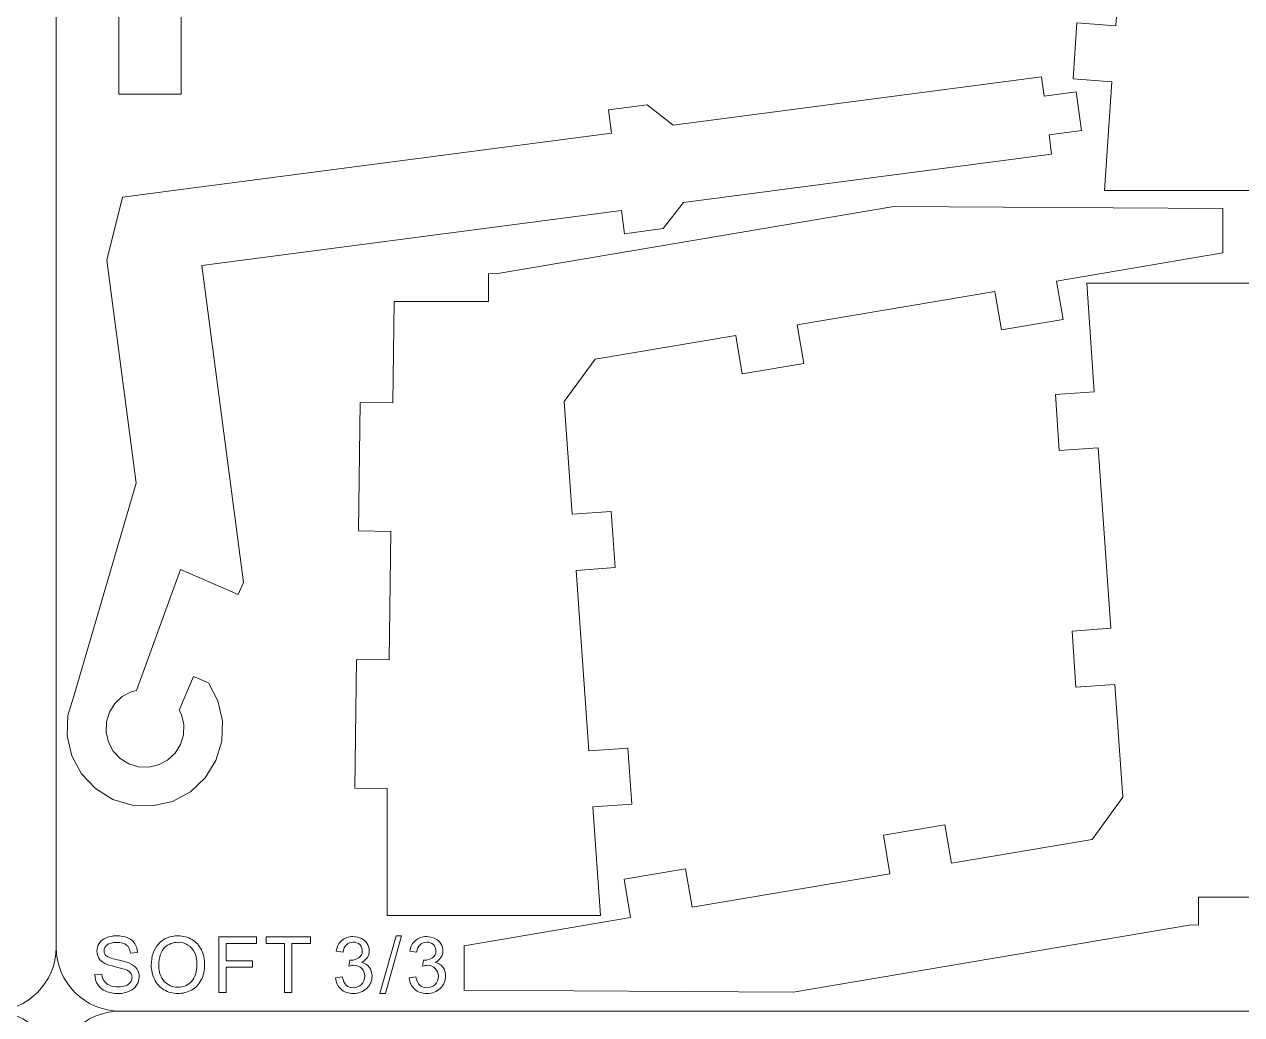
# Model space of a CAD drawing. Header units: centimetres. Extents: x -37.7 to 20.3, y -13.5 to 74.5.
# Drawn here: x -8.91 to 0.64, y 30.44 to 38.2 of the extents above; entities that cross this region are included whole.
import ezdxf

# ---------------------------------------------------------------- set-up
doc = ezdxf.new("R2010")
doc.units = ezdxf.units.CM
doc.header["$MEASUREMENT"] = 0
doc.layers.add('Camada 1', color=7, linetype='Continuous')

msp = doc.modelspace()

# ---------------------------------------------------------------- linework, layer by layer
at = {"layer": 'Camada 1', "color": 175, "lineweight": 20}
for points in [[(-8.16006, 30.46292), (-8.43505, 30.46292), (-8.66006, 30.68792), (-8.66006, 30.96293), (-8.66006, 30.96293), (-8.66006, 30.96293), (-8.66006, 73.96294), (-8.66006, 73.96294), (-8.66006, 73.96294), (-8.66006, 74.23794), (-8.43505, 74.46294), (-8.16006, 74.46294), (-8.16006, 74.46294), (-8.16006, 74.46294), (19.83995, 74.46294), (19.83995, 74.46294), (19.83995, 74.46294), (20.11494, 74.46294), (20.33994, 74.23794), (20.33994, 73.96294), (20.33994, 73.96294), (20.33994, 73.96294), (20.33994, 30.96293), (20.33994, 30.96293), (20.33994, 30.96293), (20.33994, 30.68792), (20.11494, 30.46292), (19.83995, 30.46292)], [(-37.16006, 30.46292), (-37.43505, 30.46292), (-37.66006, 30.23792), (-37.66006, 29.96291), (-37.66006, 29.96291), (-37.66006, 29.96291), (-37.66006, -13.0371), (-37.66006, -13.0371), (-37.66006, -13.0371), (-37.66006, -13.3121), (-37.43505, -13.5371), (-37.16006, -13.5371), (-37.16006, -13.5371), (-37.16006, -13.5371), (-9.16005, -13.5371), (-9.16005, -13.5371), (-9.16005, -13.5371), (-8.88506, -13.5371), (-8.66006, -13.3121), (-8.66006, -13.0371), (-8.66006, -13.0371), (-8.66006, -13.0371), (-8.66006, 29.96291), (-8.66006, 29.96291), (-8.66006, 29.96291), (-8.66006, 30.23792), (-8.88506, 30.46292), (-9.16005, 30.46292)], [(-8.66006, -13.0371), (-8.66006, -13.3121), (-8.43505, -13.5371), (-8.16006, -13.5371), (-8.16006, -13.5371), (-8.16006, -13.5371), (19.83995, -13.5371), (19.83995, -13.5371), (19.83995, -13.5371), (20.11494, -13.5371), (20.33994, -13.3121), (20.33994, -13.0371), (20.33994, -13.0371), (20.33994, -13.0371), (20.33994, 29.96291), (20.33994, 29.96291), (20.33994, 29.96291), (20.33994, 30.23792), (20.11494, 30.46292), (19.83995, 30.46292), (19.83995, 30.46292), (19.83995, 30.46292), (-8.16006, 30.46292), (-8.16006, 30.46292), (-8.16006, 30.46292), (-8.43505, 30.46292), (-8.66006, 30.23792), (-8.66006, 29.96291)]]:
    msp.add_open_spline(points, degree=3, knots=[0, 0, 0, 0, 0.125, 0.125, 0.125, 0.125, 0.25, 0.25, 0.25, 0.25, 0.375, 0.375, 0.375, 0.375, 0.5, 0.5, 0.5, 0.5, 0.625, 0.625, 0.625, 0.625, 0.75, 0.75, 0.75, 0.75, 1, 1, 1, 1], dxfattribs=at)
at = {"layer": 'Camada 1', "lineweight": 9}
for points, knots in [([(-0.38128, 37.7527), (-0.38128, 37.7527), (-0.44116, 36.90041), (-0.44116, 36.90041), (-0.44116, 36.90041), (-0.44116, 36.90041), (1.23026, 36.89986), (1.23026, 36.89986), (1.23026, 36.89986), (1.23026, 36.89986), (1.23058, 37.89691), (1.23058, 37.89691), (1.23058, 37.89691), (1.23058, 37.89691), (1.48554, 37.90059), (1.48554, 37.90059), (1.48554, 37.90059), (1.48554, 37.90059), (1.47098, 38.90878), (1.47098, 38.90878), (1.47098, 38.90878), (1.47098, 38.90878), (1.21603, 38.90511), (1.21603, 38.90511), (1.21603, 38.90511), (1.21603, 38.90511), (1.20147, 39.9133), (1.20147, 39.9133), (1.20147, 39.9133), (1.20147, 39.9133), (1.45642, 39.91698), (1.45642, 39.91698), (1.45642, 39.91698), (1.45642, 39.91698), (1.44187, 40.92517), (1.44187, 40.92517), (1.44187, 40.92517), (1.44187, 40.92517), (1.18692, 40.92138), (1.18692, 40.92138), (1.18692, 40.92138), (1.18692, 40.92138), (1.17559, 41.71564), (1.17559, 41.71564), (1.17559, 41.71564), (1.17559, 41.71564), (0.43678, 41.71588), (0.43678, 41.71588), (0.43678, 41.71588), (0.43678, 41.71588), (0.43682, 41.93418), (0.43682, 41.93418), (0.43682, 41.93418), (0.43682, 41.93418), (0.36376, 41.93604), (0.36376, 41.93604), (0.36376, 41.93604), (0.36376, 41.93604), (-2.74238, 42.46204), (-2.74238, 42.46204), (-2.74238, 42.46204), (-2.74238, 42.46204), (-5.32159, 42.44596), (-5.32159, 42.44596), (-5.32159, 42.44596), (-5.32159, 42.44596), (-5.3217, 42.09819), (-5.3217, 42.09819), (-5.3217, 42.09819), (-5.3217, 42.09819), (-4.01774, 41.87721), (-4.01774, 41.87721), (-4.01774, 41.87721), (-4.01774, 41.87721), (-4.06887, 41.57554), (-4.06887, 41.57554), (-4.06887, 41.57554), (-4.06887, 41.57554), (-3.58619, 41.49374), (-3.58619, 41.49374), (-3.58619, 41.49374), (-3.58619, 41.49374), (-3.53507, 41.79542), (-3.53507, 41.79542), (-3.53507, 41.79542), (-3.53507, 41.79542), (-1.98443, 41.53263), (-1.98443, 41.53263), (-1.98443, 41.53263), (-1.98443, 41.53263), (-2.03555, 41.23096), (-2.03555, 41.23096), (-2.03555, 41.23096), (-2.03555, 41.23096), (-1.55288, 41.14916), (-1.55288, 41.14916), (-1.55288, 41.14916), (-1.55288, 41.14916), (-1.50176, 41.45083), (-1.50176, 41.45083), (-1.50176, 41.45083), (-1.50176, 41.45083), (-0.39882, 41.2646), (-0.39882, 41.2646), (-0.39882, 41.2646), (-0.39882, 41.2646), (-0.15788, 40.93266), (-0.15788, 40.93266), (-0.15788, 40.93266), (-0.15788, 40.93266), (-0.21995, 40.04916), (-0.21995, 40.04916), (-0.21995, 40.04916), (-0.21995, 40.04916), (-0.52516, 40.0706), (-0.52516, 40.0706), (-0.52516, 40.0706), (-0.52516, 40.0706), (-0.55618, 39.62915), (-0.55618, 39.62915), (-0.55618, 39.62915), (-0.55618, 39.62915), (-0.25096, 39.60771), (-0.25096, 39.60771), (-0.25096, 39.60771), (-0.25096, 39.60771), (-0.3504, 38.19221), (-0.3504, 38.19221), (-0.3504, 38.19221), (-0.3504, 38.19221), (-0.65562, 38.21365), (-0.65562, 38.21365), (-0.65562, 38.21365), (-0.65562, 38.21365), (-0.6865, 37.77414), (-0.6865, 37.77414), (-0.6865, 37.77414), (-0.6865, 37.77414), (-0.38128, 37.7527), (-0.38128, 37.7527)], [0, 0, 0, 0, 0.0277778, 0.0277778, 0.0277778, 0.0277778, 0.0555556, 0.0555556, 0.0555556, 0.0555556, 0.0833333, 0.0833333, 0.0833333, 0.0833333, 0.1111111, 0.1111111, 0.1111111, 0.1111111, 0.1388889, 0.1388889, 0.1388889, 0.1388889, 0.1666667, 0.1666667, 0.1666667, 0.1666667, 0.1944444, 0.1944444, 0.1944444, 0.1944444, 0.2222222, 0.2222222, 0.2222222, 0.2222222, 0.25, 0.25, 0.25, 0.25, 0.2777778, 0.2777778, 0.2777778, 0.2777778, 0.3055556, 0.3055556, 0.3055556, 0.3055556, 0.3333333, 0.3333333, 0.3333333, 0.3333333, 0.3611111, 0.3611111, 0.3611111, 0.3611111, 0.3888889, 0.3888889, 0.3888889, 0.3888889, 0.4166667, 0.4166667, 0.4166667, 0.4166667, 0.4444444, 0.4444444, 0.4444444, 0.4444444, 0.4722222, 0.4722222, 0.4722222, 0.4722222, 0.5, 0.5, 0.5, 0.5, 0.5277778, 0.5277778, 0.5277778, 0.5277778, 0.5555556, 0.5555556, 0.5555556, 0.5555556, 0.5833333, 0.5833333, 0.5833333, 0.5833333, 0.6111111, 0.6111111, 0.6111111, 0.6111111, 0.6388889, 0.6388889, 0.6388889, 0.6388889, 0.6666667, 0.6666667, 0.6666667, 0.6666667, 0.6944444, 0.6944444, 0.6944444, 0.6944444, 0.7222222, 0.7222222, 0.7222222, 0.7222222, 0.75, 0.75, 0.75, 0.75, 0.7777778, 0.7777778, 0.7777778, 0.7777778, 0.8055556, 0.8055556, 0.8055556, 0.8055556, 0.8333333, 0.8333333, 0.8333333, 0.8333333, 0.8611111, 0.8611111, 0.8611111, 0.8611111, 0.8888889, 0.8888889, 0.8888889, 0.8888889, 0.9166667, 0.9166667, 0.9166667, 0.9166667, 0.9444444, 0.9444444, 0.9444444, 0.9444444, 1, 1, 1, 1]), ([(-7.67999, 37.6557), (-7.67999, 37.6557), (-8.16954, 37.6557), (-8.16954, 37.6557), (-8.16954, 37.6557), (-8.16954, 37.6557), (-8.16954, 42.16269), (-8.16954, 42.16269), (-8.16954, 42.16269), (-8.16954, 42.16269), (-7.73858, 42.16269), (-7.73858, 42.16269), (-7.73858, 42.16269), (-7.73858, 42.16269), (-7.67999, 41.73671), (-7.67999, 41.73671), (-7.67999, 41.73671), (-7.67999, 41.73671), (-7.67999, 38.94374), (-7.67999, 38.94374), (-7.67999, 38.94374), (-7.67999, 38.94374), (-7.42501, 38.94374), (-7.42501, 38.94374), (-7.42501, 38.94374), (-7.42501, 38.94374), (-7.42501, 38.62172), (-7.42501, 38.62172), (-7.42501, 38.62172), (-7.42501, 38.62172), (-7.17003, 38.62172), (-7.17003, 38.62172), (-7.17003, 38.62172), (-7.17003, 38.62172), (-7.17003, 38.29971), (-7.17003, 38.29971), (-7.17003, 38.29971), (-7.17003, 38.29971), (-7.67999, 38.29971), (-7.67999, 38.29971), (-7.67999, 38.29971), (-7.67999, 38.29971), (-7.67999, 37.6557), (-7.67999, 37.6557)], [0, 0, 0, 0, 0.0833333, 0.0833333, 0.0833333, 0.0833333, 0.1666667, 0.1666667, 0.1666667, 0.1666667, 0.25, 0.25, 0.25, 0.25, 0.3333333, 0.3333333, 0.3333333, 0.3333333, 0.4166667, 0.4166667, 0.4166667, 0.4166667, 0.5, 0.5, 0.5, 0.5, 0.5833333, 0.5833333, 0.5833333, 0.5833333, 0.6666667, 0.6666667, 0.6666667, 0.6666667, 0.75, 0.75, 0.75, 0.75, 0.8333333, 0.8333333, 0.8333333, 0.8333333, 1, 1, 1, 1]), ([(-8.21727, 32.12372), (-8.21727, 32.12372), (-8.06442, 32.07731), (-8.06442, 32.07731), (-8.06442, 32.07731), (-8.06442, 32.07731), (-7.90476, 32.07202), (-7.90476, 32.07202), (-7.90476, 32.07202), (-7.90476, 32.07202), (-7.74917, 32.10826), (-7.74917, 32.10826), (-7.74917, 32.10826), (-7.74917, 32.10826), (-7.60826, 32.18352), (-7.60826, 32.18352), (-7.60826, 32.18352), (-7.60826, 32.18352), (-7.49163, 32.29268), (-7.49163, 32.29268), (-7.49163, 32.29268), (-7.49163, 32.29268), (-7.40723, 32.42831), (-7.40723, 32.42831), (-7.40723, 32.42831), (-7.40723, 32.42831), (-7.3608, 32.58117), (-7.3608, 32.58117), (-7.3608, 32.58117), (-7.3608, 32.58117), (-7.35553, 32.74083), (-7.35553, 32.74083), (-7.35553, 32.74083), (-7.35553, 32.74083), (-7.39175, 32.89642), (-7.39175, 32.89642), (-7.39175, 32.89642), (-7.39175, 32.89642), (-7.46701, 33.03733), (-7.46701, 33.03733), (-7.46701, 33.03733), (-7.46701, 33.03733), (-7.58267, 33.08748), (-7.58267, 33.08748), (-7.58267, 33.08748), (-7.58267, 33.08748), (-7.69695, 32.82393), (-7.69695, 32.82393), (-7.69695, 32.82393), (-7.69695, 32.82393), (-7.67815, 32.78873), (-7.67815, 32.78873), (-7.67815, 32.78873), (-7.67815, 32.78873), (-7.66003, 32.71094), (-7.66003, 32.71094), (-7.66003, 32.71094), (-7.66003, 32.71094), (-7.66268, 32.6311), (-7.66268, 32.6311), (-7.66268, 32.6311), (-7.66268, 32.6311), (-7.68588, 32.55468), (-7.68588, 32.55468), (-7.68588, 32.55468), (-7.68588, 32.55468), (-7.72808, 32.48686), (-7.72808, 32.48686), (-7.72808, 32.48686), (-7.72808, 32.48686), (-7.7864, 32.43228), (-7.7864, 32.43228), (-7.7864, 32.43228), (-7.7864, 32.43228), (-7.85685, 32.39464), (-7.85685, 32.39464), (-7.85685, 32.39464), (-7.85685, 32.39464), (-7.93465, 32.37653), (-7.93465, 32.37653), (-7.93465, 32.37653), (-7.93465, 32.37653), (-8.01448, 32.37917), (-8.01448, 32.37917), (-8.01448, 32.37917), (-8.01448, 32.37917), (-8.09091, 32.40238), (-8.09091, 32.40238), (-8.09091, 32.40238), (-8.09091, 32.40238), (-8.15872, 32.44459), (-8.15872, 32.44459), (-8.15872, 32.44459), (-8.15872, 32.44459), (-8.21331, 32.5029), (-8.21331, 32.5029), (-8.21331, 32.5029), (-8.21331, 32.5029), (-8.25093, 32.57336), (-8.25093, 32.57336), (-8.25093, 32.57336), (-8.25093, 32.57336), (-8.26905, 32.65115), (-8.26905, 32.65115), (-8.26905, 32.65115), (-8.26905, 32.65115), (-8.26641, 32.73098), (-8.26641, 32.73098), (-8.26641, 32.73098), (-8.26641, 32.73098), (-8.2432, 32.8074), (-8.2432, 32.8074), (-8.2432, 32.8074), (-8.2432, 32.8074), (-8.201, 32.87522), (-8.201, 32.87522), (-8.201, 32.87522), (-8.201, 32.87522), (-8.14268, 32.9298), (-8.14268, 32.9298), (-8.14268, 32.9298), (-8.14268, 32.9298), (-8.07223, 32.96744), (-8.07223, 32.96744), (-8.07223, 32.96744), (-8.07223, 32.96744), (-8.03073, 32.9771), (-8.03073, 32.9771), (-8.03073, 32.9771), (-8.03073, 32.9771), (-7.685, 33.92675), (-7.685, 33.92675), (-7.685, 33.92675), (-7.685, 33.92675), (-7.23224, 33.73043), (-7.23224, 33.73043), (-7.23224, 33.73043), (-7.23224, 33.73043), (-7.19148, 33.82426), (-7.19148, 33.82426), (-7.19148, 33.82426), (-7.19148, 33.82426), (-7.51714, 36.312), (-7.51714, 36.312), (-7.51714, 36.312), (-7.51714, 36.312), (-4.2273, 36.74265), (-4.2273, 36.74265), (-4.2273, 36.74265), (-4.2273, 36.74265), (-4.20347, 36.56062), (-4.20347, 36.56062), (-4.20347, 36.56062), (-4.20347, 36.56062), (-3.90009, 36.60033), (-3.90009, 36.60033), (-3.90009, 36.60033), (-3.90009, 36.60033), (-3.74189, 36.80619), (-3.74189, 36.80619), (-3.74189, 36.80619), (-3.74189, 36.80619), (-0.85443, 37.18417), (-0.85443, 37.18417), (-0.85443, 37.18417), (-0.85443, 37.18417), (-0.87429, 37.33586), (-0.87429, 37.33586), (-0.87429, 37.33586), (-0.87429, 37.33586), (-0.62147, 37.36896), (-0.62147, 37.36896), (-0.62147, 37.36896), (-0.62147, 37.36896), (-0.66118, 37.67234), (-0.66118, 37.67234), (-0.66118, 37.67234), (-0.66118, 37.67234), (-0.914, 37.63924), (-0.914, 37.63924), (-0.914, 37.63924), (-0.914, 37.63924), (-0.93386, 37.79093), (-0.93386, 37.79093), (-0.93386, 37.79093), (-0.93386, 37.79093), (-3.82132, 37.41296), (-3.82132, 37.41296), (-3.82132, 37.41296), (-3.82132, 37.41296), (-4.02717, 37.57116), (-4.02717, 37.57116), (-4.02717, 37.57116), (-4.02717, 37.57116), (-4.33056, 37.53145), (-4.33056, 37.53145), (-4.33056, 37.53145), (-4.33056, 37.53145), (-4.30673, 37.34942), (-4.30673, 37.34942), (-4.30673, 37.34942), (-4.30673, 37.34942), (-8.1408, 36.84752), (-8.1408, 36.84752), (-8.1408, 36.84752), (-8.1408, 36.84752), (-8.26326, 36.35427), (-8.26326, 36.35427), (-8.26326, 36.35427), (-8.26326, 36.35427), (-8.03421, 34.60452), (-8.03421, 34.60452), (-8.03421, 34.60452), (-8.03421, 34.60452), (-8.52186, 32.93377), (-8.52186, 32.93377), (-8.52186, 32.93377), (-8.52186, 32.93377), (-8.56827, 32.78091), (-8.56827, 32.78091), (-8.56827, 32.78091), (-8.56827, 32.78091), (-8.57356, 32.62125), (-8.57356, 32.62125), (-8.57356, 32.62125), (-8.57356, 32.62125), (-8.53733, 32.46566), (-8.53733, 32.46566), (-8.53733, 32.46566), (-8.53733, 32.46566), (-8.46207, 32.32476), (-8.46207, 32.32476), (-8.46207, 32.32476), (-8.46207, 32.32476), (-8.3529, 32.20813), (-8.3529, 32.20813), (-8.3529, 32.20813), (-8.3529, 32.20813), (-8.21727, 32.12372), (-8.21727, 32.12372)], [0, 0, 0, 0, 0.0163934, 0.0163934, 0.0163934, 0.0163934, 0.0327869, 0.0327869, 0.0327869, 0.0327869, 0.0491803, 0.0491803, 0.0491803, 0.0491803, 0.0655738, 0.0655738, 0.0655738, 0.0655738, 0.0819672, 0.0819672, 0.0819672, 0.0819672, 0.0983607, 0.0983607, 0.0983607, 0.0983607, 0.1147541, 0.1147541, 0.1147541, 0.1147541, 0.1311475, 0.1311475, 0.1311475, 0.1311475, 0.147541, 0.147541, 0.147541, 0.147541, 0.1639344, 0.1639344, 0.1639344, 0.1639344, 0.1803279, 0.1803279, 0.1803279, 0.1803279, 0.1967213, 0.1967213, 0.1967213, 0.1967213, 0.2131148, 0.2131148, 0.2131148, 0.2131148, 0.2295082, 0.2295082, 0.2295082, 0.2295082, 0.2459016, 0.2459016, 0.2459016, 0.2459016, 0.2622951, 0.2622951, 0.2622951, 0.2622951, 0.2786885, 0.2786885, 0.2786885, 0.2786885, 0.295082, 0.295082, 0.295082, 0.295082, 0.3114754, 0.3114754, 0.3114754, 0.3114754, 0.3278689, 0.3278689, 0.3278689, 0.3278689, 0.3442623, 0.3442623, 0.3442623, 0.3442623, 0.3606557, 0.3606557, 0.3606557, 0.3606557, 0.3770492, 0.3770492, 0.3770492, 0.3770492, 0.3934426, 0.3934426, 0.3934426, 0.3934426, 0.4098361, 0.4098361, 0.4098361, 0.4098361, 0.4262295, 0.4262295, 0.4262295, 0.4262295, 0.442623, 0.442623, 0.442623, 0.442623, 0.4590164, 0.4590164, 0.4590164, 0.4590164, 0.4754098, 0.4754098, 0.4754098, 0.4754098, 0.4918033, 0.4918033, 0.4918033, 0.4918033, 0.5081967, 0.5081967, 0.5081967, 0.5081967, 0.5245902, 0.5245902, 0.5245902, 0.5245902, 0.5409836, 0.5409836, 0.5409836, 0.5409836, 0.557377, 0.557377, 0.557377, 0.557377, 0.5737705, 0.5737705, 0.5737705, 0.5737705, 0.5901639, 0.5901639, 0.5901639, 0.5901639, 0.6065574, 0.6065574, 0.6065574, 0.6065574, 0.6229508, 0.6229508, 0.6229508, 0.6229508, 0.6393443, 0.6393443, 0.6393443, 0.6393443, 0.6557377, 0.6557377, 0.6557377, 0.6557377, 0.6721311, 0.6721311, 0.6721311, 0.6721311, 0.6885246, 0.6885246, 0.6885246, 0.6885246, 0.704918, 0.704918, 0.704918, 0.704918, 0.7213115, 0.7213115, 0.7213115, 0.7213115, 0.7377049, 0.7377049, 0.7377049, 0.7377049, 0.7540984, 0.7540984, 0.7540984, 0.7540984, 0.7704918, 0.7704918, 0.7704918, 0.7704918, 0.7868852, 0.7868852, 0.7868852, 0.7868852, 0.8032787, 0.8032787, 0.8032787, 0.8032787, 0.8196721, 0.8196721, 0.8196721, 0.8196721, 0.8360656, 0.8360656, 0.8360656, 0.8360656, 0.852459, 0.852459, 0.852459, 0.852459, 0.8688525, 0.8688525, 0.8688525, 0.8688525, 0.8852459, 0.8852459, 0.8852459, 0.8852459, 0.9016393, 0.9016393, 0.9016393, 0.9016393, 0.9180328, 0.9180328, 0.9180328, 0.9180328, 0.9344262, 0.9344262, 0.9344262, 0.9344262, 0.9508197, 0.9508197, 0.9508197, 0.9508197, 0.9672131, 0.9672131, 0.9672131, 0.9672131, 1, 1, 1, 1]), ([(-4.45252, 32.06482), (-4.45252, 32.06482), (-4.39264, 31.21253), (-4.39264, 31.21253), (-4.39264, 31.21253), (-4.39264, 31.21253), (-6.06405, 31.21199), (-6.06405, 31.21199), (-6.06405, 31.21199), (-6.06405, 31.21199), (-6.06437, 32.20903), (-6.06437, 32.20903), (-6.06437, 32.20903), (-6.06437, 32.20903), (-6.31933, 32.21271), (-6.31933, 32.21271), (-6.31933, 32.21271), (-6.31933, 32.21271), (-6.30477, 33.2209), (-6.30477, 33.2209), (-6.30477, 33.2209), (-6.30477, 33.2209), (-6.04982, 33.21723), (-6.04982, 33.21723), (-6.04982, 33.21723), (-6.04982, 33.21723), (-6.03526, 34.22542), (-6.03526, 34.22542), (-6.03526, 34.22542), (-6.03526, 34.22542), (-6.29021, 34.2291), (-6.29021, 34.2291), (-6.29021, 34.2291), (-6.29021, 34.2291), (-6.27566, 35.23729), (-6.27566, 35.23729), (-6.27566, 35.23729), (-6.27566, 35.23729), (-6.02071, 35.2335), (-6.02071, 35.2335), (-6.02071, 35.2335), (-6.02071, 35.2335), (-6.00938, 36.02777), (-6.00938, 36.02777), (-6.00938, 36.02777), (-6.00938, 36.02777), (-5.27058, 36.028), (-5.27058, 36.028), (-5.27058, 36.028), (-5.27058, 36.028), (-5.27061, 36.2463), (-5.27061, 36.2463), (-5.27061, 36.2463), (-5.27061, 36.2463), (-5.19755, 36.24816), (-5.19755, 36.24816), (-5.19755, 36.24816), (-5.19755, 36.24816), (-2.09141, 36.77417), (-2.09141, 36.77417), (-2.09141, 36.77417), (-2.09141, 36.77417), (0.4878, 36.75808), (0.4878, 36.75808), (0.4878, 36.75808), (0.4878, 36.75808), (0.48791, 36.41031), (0.48791, 36.41031), (0.48791, 36.41031), (0.48791, 36.41031), (-0.81605, 36.18933), (-0.81605, 36.18933), (-0.81605, 36.18933), (-0.81605, 36.18933), (-0.76493, 35.88766), (-0.76493, 35.88766), (-0.76493, 35.88766), (-0.76493, 35.88766), (-1.2476, 35.80586), (-1.2476, 35.80586), (-1.2476, 35.80586), (-1.2476, 35.80586), (-1.29872, 36.10754), (-1.29872, 36.10754), (-1.29872, 36.10754), (-1.29872, 36.10754), (-2.84937, 35.84475), (-2.84937, 35.84475), (-2.84937, 35.84475), (-2.84937, 35.84475), (-2.79824, 35.54308), (-2.79824, 35.54308), (-2.79824, 35.54308), (-2.79824, 35.54308), (-3.28091, 35.46128), (-3.28091, 35.46128), (-3.28091, 35.46128), (-3.28091, 35.46128), (-3.33203, 35.76296), (-3.33203, 35.76296), (-3.33203, 35.76296), (-3.33203, 35.76296), (-4.43497, 35.57672), (-4.43497, 35.57672), (-4.43497, 35.57672), (-4.43497, 35.57672), (-4.67591, 35.24478), (-4.67591, 35.24478), (-4.67591, 35.24478), (-4.67591, 35.24478), (-4.61384, 34.36128), (-4.61384, 34.36128), (-4.61384, 34.36128), (-4.61384, 34.36128), (-4.30863, 34.38272), (-4.30863, 34.38272), (-4.30863, 34.38272), (-4.30863, 34.38272), (-4.27761, 33.94127), (-4.27761, 33.94127), (-4.27761, 33.94127), (-4.27761, 33.94127), (-4.58283, 33.91983), (-4.58283, 33.91983), (-4.58283, 33.91983), (-4.58283, 33.91983), (-4.48339, 32.50433), (-4.48339, 32.50433), (-4.48339, 32.50433), (-4.48339, 32.50433), (-4.17817, 32.52577), (-4.17817, 32.52577), (-4.17817, 32.52577), (-4.17817, 32.52577), (-4.1473, 32.08626), (-4.1473, 32.08626), (-4.1473, 32.08626), (-4.1473, 32.08626), (-4.45252, 32.06482), (-4.45252, 32.06482)], [0, 0, 0, 0, 0.0277778, 0.0277778, 0.0277778, 0.0277778, 0.0555556, 0.0555556, 0.0555556, 0.0555556, 0.0833333, 0.0833333, 0.0833333, 0.0833333, 0.1111111, 0.1111111, 0.1111111, 0.1111111, 0.1388889, 0.1388889, 0.1388889, 0.1388889, 0.1666667, 0.1666667, 0.1666667, 0.1666667, 0.1944444, 0.1944444, 0.1944444, 0.1944444, 0.2222222, 0.2222222, 0.2222222, 0.2222222, 0.25, 0.25, 0.25, 0.25, 0.2777778, 0.2777778, 0.2777778, 0.2777778, 0.3055556, 0.3055556, 0.3055556, 0.3055556, 0.3333333, 0.3333333, 0.3333333, 0.3333333, 0.3611111, 0.3611111, 0.3611111, 0.3611111, 0.3888889, 0.3888889, 0.3888889, 0.3888889, 0.4166667, 0.4166667, 0.4166667, 0.4166667, 0.4444444, 0.4444444, 0.4444444, 0.4444444, 0.4722222, 0.4722222, 0.4722222, 0.4722222, 0.5, 0.5, 0.5, 0.5, 0.5277778, 0.5277778, 0.5277778, 0.5277778, 0.5555556, 0.5555556, 0.5555556, 0.5555556, 0.5833333, 0.5833333, 0.5833333, 0.5833333, 0.6111111, 0.6111111, 0.6111111, 0.6111111, 0.6388889, 0.6388889, 0.6388889, 0.6388889, 0.6666667, 0.6666667, 0.6666667, 0.6666667, 0.6944444, 0.6944444, 0.6944444, 0.6944444, 0.7222222, 0.7222222, 0.7222222, 0.7222222, 0.75, 0.75, 0.75, 0.75, 0.7777778, 0.7777778, 0.7777778, 0.7777778, 0.8055556, 0.8055556, 0.8055556, 0.8055556, 0.8333333, 0.8333333, 0.8333333, 0.8333333, 0.8611111, 0.8611111, 0.8611111, 0.8611111, 0.8888889, 0.8888889, 0.8888889, 0.8888889, 0.9166667, 0.9166667, 0.9166667, 0.9166667, 0.9444444, 0.9444444, 0.9444444, 0.9444444, 1, 1, 1, 1]), ([(-0.51986, 35.32078), (-0.51986, 35.32078), (-0.57974, 36.17307), (-0.57974, 36.17307), (-0.57974, 36.17307), (-0.57974, 36.17307), (1.09168, 36.17361), (1.09168, 36.17361), (1.09168, 36.17361), (1.09168, 36.17361), (1.092, 35.17657), (1.092, 35.17657), (1.092, 35.17657), (1.092, 35.17657), (1.34696, 35.17289), (1.34696, 35.17289), (1.34696, 35.17289), (1.34696, 35.17289), (1.3324, 34.1647), (1.3324, 34.1647), (1.3324, 34.1647), (1.3324, 34.1647), (1.07745, 34.16837), (1.07745, 34.16837), (1.07745, 34.16837), (1.07745, 34.16837), (1.06289, 33.16018), (1.06289, 33.16018), (1.06289, 33.16018), (1.06289, 33.16018), (1.31784, 33.1565), (1.31784, 33.1565), (1.31784, 33.1565), (1.31784, 33.1565), (1.30329, 32.14831), (1.30329, 32.14831), (1.30329, 32.14831), (1.30329, 32.14831), (1.04834, 32.1521), (1.04834, 32.1521), (1.04834, 32.1521), (1.04834, 32.1521), (1.03701, 31.35783), (1.03701, 31.35783), (1.03701, 31.35783), (1.03701, 31.35783), (0.2982, 31.3576), (0.2982, 31.3576), (0.2982, 31.3576), (0.2982, 31.3576), (0.29824, 31.1393), (0.29824, 31.1393), (0.29824, 31.1393), (0.29824, 31.1393), (0.22518, 31.13744), (0.22518, 31.13744), (0.22518, 31.13744), (0.22518, 31.13744), (-2.88096, 30.61143), (-2.88096, 30.61143), (-2.88096, 30.61143), (-2.88096, 30.61143), (-5.46017, 30.62752), (-5.46017, 30.62752), (-5.46017, 30.62752), (-5.46017, 30.62752), (-5.46028, 30.97529), (-5.46028, 30.97529), (-5.46028, 30.97529), (-5.46028, 30.97529), (-4.15632, 31.19627), (-4.15632, 31.19627), (-4.15632, 31.19627), (-4.15632, 31.19627), (-4.20745, 31.49794), (-4.20745, 31.49794), (-4.20745, 31.49794), (-4.20745, 31.49794), (-3.72477, 31.57974), (-3.72477, 31.57974), (-3.72477, 31.57974), (-3.72477, 31.57974), (-3.67365, 31.27806), (-3.67365, 31.27806), (-3.67365, 31.27806), (-3.67365, 31.27806), (-2.12301, 31.54085), (-2.12301, 31.54085), (-2.12301, 31.54085), (-2.12301, 31.54085), (-2.17413, 31.84252), (-2.17413, 31.84252), (-2.17413, 31.84252), (-2.17413, 31.84252), (-1.69146, 31.92432), (-1.69146, 31.92432), (-1.69146, 31.92432), (-1.69146, 31.92432), (-1.64034, 31.62264), (-1.64034, 31.62264), (-1.64034, 31.62264), (-1.64034, 31.62264), (-0.5374, 31.80888), (-0.5374, 31.80888), (-0.5374, 31.80888), (-0.5374, 31.80888), (-0.29646, 32.14082), (-0.29646, 32.14082), (-0.29646, 32.14082), (-0.29646, 32.14082), (-0.35853, 33.02432), (-0.35853, 33.02432), (-0.35853, 33.02432), (-0.35853, 33.02432), (-0.66374, 33.00288), (-0.66374, 33.00288), (-0.66374, 33.00288), (-0.66374, 33.00288), (-0.69476, 33.44433), (-0.69476, 33.44433), (-0.69476, 33.44433), (-0.69476, 33.44433), (-0.38954, 33.46577), (-0.38954, 33.46577), (-0.38954, 33.46577), (-0.38954, 33.46577), (-0.48898, 34.88127), (-0.48898, 34.88127), (-0.48898, 34.88127), (-0.48898, 34.88127), (-0.7942, 34.85983), (-0.7942, 34.85983), (-0.7942, 34.85983), (-0.7942, 34.85983), (-0.82508, 35.29934), (-0.82508, 35.29934), (-0.82508, 35.29934), (-0.82508, 35.29934), (-0.51986, 35.32078), (-0.51986, 35.32078)], [0, 0, 0, 0, 0.0277778, 0.0277778, 0.0277778, 0.0277778, 0.0555556, 0.0555556, 0.0555556, 0.0555556, 0.0833333, 0.0833333, 0.0833333, 0.0833333, 0.1111111, 0.1111111, 0.1111111, 0.1111111, 0.1388889, 0.1388889, 0.1388889, 0.1388889, 0.1666667, 0.1666667, 0.1666667, 0.1666667, 0.1944444, 0.1944444, 0.1944444, 0.1944444, 0.2222222, 0.2222222, 0.2222222, 0.2222222, 0.25, 0.25, 0.25, 0.25, 0.2777778, 0.2777778, 0.2777778, 0.2777778, 0.3055556, 0.3055556, 0.3055556, 0.3055556, 0.3333333, 0.3333333, 0.3333333, 0.3333333, 0.3611111, 0.3611111, 0.3611111, 0.3611111, 0.3888889, 0.3888889, 0.3888889, 0.3888889, 0.4166667, 0.4166667, 0.4166667, 0.4166667, 0.4444444, 0.4444444, 0.4444444, 0.4444444, 0.4722222, 0.4722222, 0.4722222, 0.4722222, 0.5, 0.5, 0.5, 0.5, 0.5277778, 0.5277778, 0.5277778, 0.5277778, 0.5555556, 0.5555556, 0.5555556, 0.5555556, 0.5833333, 0.5833333, 0.5833333, 0.5833333, 0.6111111, 0.6111111, 0.6111111, 0.6111111, 0.6388889, 0.6388889, 0.6388889, 0.6388889, 0.6666667, 0.6666667, 0.6666667, 0.6666667, 0.6944444, 0.6944444, 0.6944444, 0.6944444, 0.7222222, 0.7222222, 0.7222222, 0.7222222, 0.75, 0.75, 0.75, 0.75, 0.7777778, 0.7777778, 0.7777778, 0.7777778, 0.8055556, 0.8055556, 0.8055556, 0.8055556, 0.8333333, 0.8333333, 0.8333333, 0.8333333, 0.8611111, 0.8611111, 0.8611111, 0.8611111, 0.8888889, 0.8888889, 0.8888889, 0.8888889, 0.9166667, 0.9166667, 0.9166667, 0.9166667, 0.9444444, 0.9444444, 0.9444444, 0.9444444, 1, 1, 1, 1])]:
    msp.add_open_spline(points, degree=3, knots=knots, dxfattribs=at)
at = {"layer": 'Camada 1', "color": 140, "lineweight": 9}
for points, knots in [([(-8.35746, 30.74898), (-8.35746, 30.74898), (-8.30309, 30.75387), (-8.30309, 30.75387), (-8.30309, 30.75387), (-8.30054, 30.73187), (-8.29453, 30.71385), (-8.28507, 30.6997), (-8.28507, 30.6997), (-8.2756, 30.68565), (-8.26093, 30.67424), (-8.24108, 30.66549), (-8.24108, 30.66549), (-8.22123, 30.65683), (-8.19883, 30.65246), (-8.17398, 30.65246), (-8.17398, 30.65246), (-8.15189, 30.65246), (-8.13244, 30.65571), (-8.11554, 30.66233), (-8.11554, 30.66233), (-8.09864, 30.66895), (-8.08611, 30.67801), (-8.07787, 30.68952), (-8.07787, 30.68952), (-8.06962, 30.70102), (-8.06544, 30.71355), (-8.06544, 30.72699), (-8.06544, 30.72699), (-8.06544, 30.74063), (-8.06941, 30.75254), (-8.07736, 30.76283), (-8.07736, 30.76283), (-8.0853, 30.77301), (-8.09843, 30.78156), (-8.11676, 30.78859), (-8.11676, 30.78859), (-8.12847, 30.79307), (-8.15443, 30.80019), (-8.19465, 30.80987), (-8.19465, 30.80987), (-8.23487, 30.81954), (-8.26297, 30.8286), (-8.27906, 30.83715), (-8.27906, 30.83715), (-8.29993, 30.84815), (-8.31541, 30.86179), (-8.32559, 30.87798), (-8.32559, 30.87798), (-8.33587, 30.89417), (-8.34096, 30.9124), (-8.34096, 30.93246), (-8.34096, 30.93246), (-8.34096, 30.95465), (-8.33465, 30.97532), (-8.32213, 30.99446), (-8.32213, 30.99446), (-8.3096, 31.01371), (-8.29138, 31.02827), (-8.26725, 31.03825), (-8.26725, 31.03825), (-8.24322, 31.04822), (-8.21644, 31.05321), (-8.18701, 31.05321), (-8.18701, 31.05321), (-8.15464, 31.05321), (-8.12603, 31.04802), (-8.10128, 31.03753), (-8.10128, 31.03753), (-8.07654, 31.02715), (-8.0575, 31.01177), (-8.04416, 30.99141), (-8.04416, 30.99141), (-8.03082, 30.97115), (-8.0237, 30.94814), (-8.02268, 30.92248), (-8.02268, 30.92248), (-8.02268, 30.92248), (-8.07827, 30.9182), (-8.07827, 30.9182), (-8.07827, 30.9182), (-8.08123, 30.94579), (-8.09131, 30.96667), (-8.10851, 30.98072), (-8.10851, 30.98072), (-8.12572, 30.99487), (-8.15117, 31.0019), (-8.18477, 31.0019), (-8.18477, 31.0019), (-8.2198, 31.0019), (-8.24536, 30.99548), (-8.26134, 30.98265), (-8.26134, 30.98265), (-8.27733, 30.96982), (-8.28537, 30.95435), (-8.28537, 30.93622), (-8.28537, 30.93622), (-8.28537, 30.92054), (-8.27967, 30.90761), (-8.26837, 30.89743), (-8.26837, 30.89743), (-8.25717, 30.88735), (-8.22815, 30.87686), (-8.18111, 30.86627), (-8.18111, 30.86627), (-8.13407, 30.85558), (-8.10179, 30.84632), (-8.08428, 30.83838), (-8.08428, 30.83838), (-8.05893, 30.82667), (-8.04009, 30.8119), (-8.02797, 30.79388), (-8.02797, 30.79388), (-8.01586, 30.77596), (-8.00985, 30.75529), (-8.00985, 30.73187), (-8.00985, 30.73187), (-8.00985, 30.70856), (-8.01647, 30.68677), (-8.02981, 30.6662), (-8.02981, 30.6662), (-8.04314, 30.64563), (-8.06218, 30.62965), (-8.08713, 30.61824), (-8.08713, 30.61824), (-8.11208, 30.60684), (-8.14008, 30.60114), (-8.17133, 30.60114), (-8.17133, 30.60114), (-8.21084, 30.60114), (-8.24393, 30.60694), (-8.27061, 30.61845), (-8.27061, 30.61845), (-8.29739, 30.62995), (-8.31826, 30.64726), (-8.33343, 30.67048), (-8.33343, 30.67048), (-8.3487, 30.69359), (-8.35664, 30.71976), (-8.35746, 30.74898)], [0, 0, 0, 0, 0.0277778, 0.0277778, 0.0277778, 0.0277778, 0.0555556, 0.0555556, 0.0555556, 0.0555556, 0.0833333, 0.0833333, 0.0833333, 0.0833333, 0.1111111, 0.1111111, 0.1111111, 0.1111111, 0.1388889, 0.1388889, 0.1388889, 0.1388889, 0.1666667, 0.1666667, 0.1666667, 0.1666667, 0.1944444, 0.1944444, 0.1944444, 0.1944444, 0.2222222, 0.2222222, 0.2222222, 0.2222222, 0.25, 0.25, 0.25, 0.25, 0.2777778, 0.2777778, 0.2777778, 0.2777778, 0.3055556, 0.3055556, 0.3055556, 0.3055556, 0.3333333, 0.3333333, 0.3333333, 0.3333333, 0.3611111, 0.3611111, 0.3611111, 0.3611111, 0.3888889, 0.3888889, 0.3888889, 0.3888889, 0.4166667, 0.4166667, 0.4166667, 0.4166667, 0.4444444, 0.4444444, 0.4444444, 0.4444444, 0.4722222, 0.4722222, 0.4722222, 0.4722222, 0.5, 0.5, 0.5, 0.5, 0.5277778, 0.5277778, 0.5277778, 0.5277778, 0.5555556, 0.5555556, 0.5555556, 0.5555556, 0.5833333, 0.5833333, 0.5833333, 0.5833333, 0.6111111, 0.6111111, 0.6111111, 0.6111111, 0.6388889, 0.6388889, 0.6388889, 0.6388889, 0.6666667, 0.6666667, 0.6666667, 0.6666667, 0.6944444, 0.6944444, 0.6944444, 0.6944444, 0.7222222, 0.7222222, 0.7222222, 0.7222222, 0.75, 0.75, 0.75, 0.75, 0.7777778, 0.7777778, 0.7777778, 0.7777778, 0.8055556, 0.8055556, 0.8055556, 0.8055556, 0.8333333, 0.8333333, 0.8333333, 0.8333333, 0.8611111, 0.8611111, 0.8611111, 0.8611111, 0.8888889, 0.8888889, 0.8888889, 0.8888889, 0.9166667, 0.9166667, 0.9166667, 0.9166667, 0.9444444, 0.9444444, 0.9444444, 0.9444444, 1, 1, 1, 1]), ([(-7.91481, 30.82137), (-7.91481, 30.89387), (-7.89526, 30.95068), (-7.85626, 30.99171), (-7.85626, 30.99171), (-7.81726, 31.03275), (-7.76697, 31.05321), (-7.70526, 31.05321), (-7.70526, 31.05321), (-7.66484, 31.05321), (-7.62849, 31.04354), (-7.59601, 31.0243), (-7.59601, 31.0243), (-7.56363, 31.00505), (-7.53889, 30.97817), (-7.52189, 30.94366), (-7.52189, 30.94366), (-7.50489, 30.90924), (-7.49633, 30.87014), (-7.49633, 30.82646), (-7.49633, 30.82646), (-7.49633, 30.78217), (-7.50529, 30.74246), (-7.52321, 30.70754), (-7.52321, 30.70754), (-7.54113, 30.67251), (-7.56649, 30.64604), (-7.59927, 30.62812), (-7.59927, 30.62812), (-7.63216, 30.6101), (-7.66759, 30.60114), (-7.70557, 30.60114), (-7.70557, 30.60114), (-7.74681, 30.60114), (-7.78356, 30.61112), (-7.81604, 30.63097), (-7.81604, 30.63097), (-7.84842, 30.65083), (-7.87306, 30.67791), (-7.88976, 30.71232), (-7.88976, 30.71232), (-7.90646, 30.74664), (-7.91481, 30.78299), (-7.91481, 30.82137)], [0, 0, 0, 0, 0.0833333, 0.0833333, 0.0833333, 0.0833333, 0.1666667, 0.1666667, 0.1666667, 0.1666667, 0.25, 0.25, 0.25, 0.25, 0.3333333, 0.3333333, 0.3333333, 0.3333333, 0.4166667, 0.4166667, 0.4166667, 0.4166667, 0.5, 0.5, 0.5, 0.5, 0.5833333, 0.5833333, 0.5833333, 0.5833333, 0.6666667, 0.6666667, 0.6666667, 0.6666667, 0.75, 0.75, 0.75, 0.75, 0.8333333, 0.8333333, 0.8333333, 0.8333333, 1, 1, 1, 1]), ([(-7.3849, 30.60847), (-7.3849, 30.60847), (-7.3849, 31.04588), (-7.3849, 31.04588), (-7.3849, 31.04588), (-7.3849, 31.04588), (-7.08983, 31.04588), (-7.08983, 31.04588), (-7.08983, 31.04588), (-7.08983, 31.04588), (-7.08983, 30.99457), (-7.08983, 30.99457), (-7.08983, 30.99457), (-7.08983, 30.99457), (-7.32686, 30.99457), (-7.32686, 30.99457), (-7.32686, 30.99457), (-7.32686, 30.99457), (-7.32686, 30.85833), (-7.32686, 30.85833), (-7.32686, 30.85833), (-7.32686, 30.85833), (-7.12159, 30.85833), (-7.12159, 30.85833), (-7.12159, 30.85833), (-7.12159, 30.85833), (-7.12159, 30.80702), (-7.12159, 30.80702), (-7.12159, 30.80702), (-7.12159, 30.80702), (-7.32686, 30.80702), (-7.32686, 30.80702), (-7.32686, 30.80702), (-7.32686, 30.80702), (-7.32686, 30.60847), (-7.32686, 30.60847), (-7.32686, 30.60847), (-7.32686, 30.60847), (-7.3849, 30.60847), (-7.3849, 30.60847)], [0, 0, 0, 0, 0.0909091, 0.0909091, 0.0909091, 0.0909091, 0.1818182, 0.1818182, 0.1818182, 0.1818182, 0.2727273, 0.2727273, 0.2727273, 0.2727273, 0.3636364, 0.3636364, 0.3636364, 0.3636364, 0.4545455, 0.4545455, 0.4545455, 0.4545455, 0.5454545, 0.5454545, 0.5454545, 0.5454545, 0.6363636, 0.6363636, 0.6363636, 0.6363636, 0.7272727, 0.7272727, 0.7272727, 0.7272727, 0.8181818, 0.8181818, 0.8181818, 0.8181818, 1, 1, 1, 1]), ([(-6.86965, 30.60847), (-6.86965, 30.60847), (-6.86965, 30.99457), (-6.86965, 30.99457), (-6.86965, 30.99457), (-6.86965, 30.99457), (-7.01383, 30.99457), (-7.01383, 30.99457), (-7.01383, 30.99457), (-7.01383, 30.99457), (-7.01383, 31.04588), (-7.01383, 31.04588), (-7.01383, 31.04588), (-7.01383, 31.04588), (-6.66744, 31.04588), (-6.66744, 31.04588), (-6.66744, 31.04588), (-6.66744, 31.04588), (-6.66744, 30.99457), (-6.66744, 30.99457), (-6.66744, 30.99457), (-6.66744, 30.99457), (-6.81162, 30.99457), (-6.81162, 30.99457), (-6.81162, 30.99457), (-6.81162, 30.99457), (-6.81162, 30.60847), (-6.81162, 30.60847), (-6.81162, 30.60847), (-6.81162, 30.60847), (-6.86965, 30.60847), (-6.86965, 30.60847)], [0, 0, 0, 0, 0.1111111, 0.1111111, 0.1111111, 0.1111111, 0.2222222, 0.2222222, 0.2222222, 0.2222222, 0.3333333, 0.3333333, 0.3333333, 0.3333333, 0.4444444, 0.4444444, 0.4444444, 0.4444444, 0.5555556, 0.5555556, 0.5555556, 0.5555556, 0.6666667, 0.6666667, 0.6666667, 0.6666667, 0.7777778, 0.7777778, 0.7777778, 0.7777778, 1, 1, 1, 1]), ([(-6.47032, 30.72454), (-6.47032, 30.72454), (-6.41656, 30.73187), (-6.41656, 30.73187), (-6.41656, 30.73187), (-6.41035, 30.70133), (-6.39997, 30.67934), (-6.3852, 30.6659), (-6.3852, 30.6659), (-6.37044, 30.65246), (-6.35231, 30.64574), (-6.33083, 30.64574), (-6.33083, 30.64574), (-6.30538, 30.64574), (-6.28389, 30.65449), (-6.26658, 30.672), (-6.26658, 30.672), (-6.24927, 30.68952), (-6.24062, 30.7112), (-6.24062, 30.73707), (-6.24062, 30.73707), (-6.24062, 30.76171), (-6.24866, 30.78207), (-6.26485, 30.79816), (-6.26485, 30.79816), (-6.28094, 30.81414), (-6.30141, 30.82219), (-6.32635, 30.82219), (-6.32635, 30.82219), (-6.33653, 30.82219), (-6.34916, 30.82015), (-6.36433, 30.81618), (-6.36433, 30.81618), (-6.36433, 30.81618), (-6.35832, 30.86322), (-6.35832, 30.86322), (-6.35832, 30.86322), (-6.35476, 30.86281), (-6.35181, 30.86261), (-6.34967, 30.86261), (-6.34967, 30.86261), (-6.32666, 30.86261), (-6.30609, 30.86862), (-6.28766, 30.88053), (-6.28766, 30.88053), (-6.26933, 30.89244), (-6.26017, 30.91077), (-6.26017, 30.93551), (-6.26017, 30.93551), (-6.26017, 30.95516), (-6.26689, 30.97145), (-6.28023, 30.98438), (-6.28023, 30.98438), (-6.29357, 30.99731), (-6.31077, 31.00373), (-6.33185, 31.00373), (-6.33185, 31.00373), (-6.35282, 31.00373), (-6.37023, 30.99711), (-6.38418, 30.98387), (-6.38418, 30.98387), (-6.39813, 30.97064), (-6.40709, 30.95078), (-6.41106, 30.92431), (-6.41106, 30.92431), (-6.41106, 30.92431), (-6.46482, 30.93409), (-6.46482, 30.93409), (-6.46482, 30.93409), (-6.45821, 30.97013), (-6.44334, 30.99813), (-6.42002, 31.01798), (-6.42002, 31.01798), (-6.39681, 31.03784), (-6.36779, 31.04771), (-6.33317, 31.04771), (-6.33317, 31.04771), (-6.30935, 31.04771), (-6.28735, 31.04262), (-6.2673, 31.03234), (-6.2673, 31.03234), (-6.24714, 31.02216), (-6.23176, 31.00821), (-6.22117, 30.99059), (-6.22117, 30.99059), (-6.21048, 30.97288), (-6.20519, 30.95414), (-6.20519, 30.93429), (-6.20519, 30.93429), (-6.20519, 30.91545), (-6.21028, 30.89835), (-6.22036, 30.88287), (-6.22036, 30.88287), (-6.23054, 30.86739), (-6.24561, 30.85507), (-6.26546, 30.84591), (-6.26546, 30.84591), (-6.2396, 30.84), (-6.21954, 30.82758), (-6.20519, 30.80875), (-6.20519, 30.80875), (-6.19093, 30.79001), (-6.1838, 30.76639), (-6.1838, 30.73819), (-6.1838, 30.73819), (-6.1838, 30.7), (-6.19775, 30.66752), (-6.22555, 30.64095), (-6.22555, 30.64095), (-6.25345, 30.61438), (-6.28868, 30.60114), (-6.33124, 30.60114), (-6.33124, 30.60114), (-6.36962, 30.60114), (-6.40149, 30.61264), (-6.42685, 30.63555), (-6.42685, 30.63555), (-6.4523, 30.65846), (-6.46676, 30.68809), (-6.47032, 30.72454)], [0, 0, 0, 0, 0.0322581, 0.0322581, 0.0322581, 0.0322581, 0.0645161, 0.0645161, 0.0645161, 0.0645161, 0.0967742, 0.0967742, 0.0967742, 0.0967742, 0.1290323, 0.1290323, 0.1290323, 0.1290323, 0.1612903, 0.1612903, 0.1612903, 0.1612903, 0.1935484, 0.1935484, 0.1935484, 0.1935484, 0.2258065, 0.2258065, 0.2258065, 0.2258065, 0.2580645, 0.2580645, 0.2580645, 0.2580645, 0.2903226, 0.2903226, 0.2903226, 0.2903226, 0.3225806, 0.3225806, 0.3225806, 0.3225806, 0.3548387, 0.3548387, 0.3548387, 0.3548387, 0.3870968, 0.3870968, 0.3870968, 0.3870968, 0.4193548, 0.4193548, 0.4193548, 0.4193548, 0.4516129, 0.4516129, 0.4516129, 0.4516129, 0.483871, 0.483871, 0.483871, 0.483871, 0.516129, 0.516129, 0.516129, 0.516129, 0.5483871, 0.5483871, 0.5483871, 0.5483871, 0.5806452, 0.5806452, 0.5806452, 0.5806452, 0.6129032, 0.6129032, 0.6129032, 0.6129032, 0.6451613, 0.6451613, 0.6451613, 0.6451613, 0.6774194, 0.6774194, 0.6774194, 0.6774194, 0.7096774, 0.7096774, 0.7096774, 0.7096774, 0.7419355, 0.7419355, 0.7419355, 0.7419355, 0.7741935, 0.7741935, 0.7741935, 0.7741935, 0.8064516, 0.8064516, 0.8064516, 0.8064516, 0.8387097, 0.8387097, 0.8387097, 0.8387097, 0.8709677, 0.8709677, 0.8709677, 0.8709677, 0.9032258, 0.9032258, 0.9032258, 0.9032258, 0.9354839, 0.9354839, 0.9354839, 0.9354839, 1, 1, 1, 1]), ([(-6.12226, 30.60114), (-6.12226, 30.60114), (-5.99519, 31.05321), (-5.99519, 31.05321), (-5.99519, 31.05321), (-5.99519, 31.05321), (-5.95192, 31.05321), (-5.95192, 31.05321), (-5.95192, 31.05321), (-5.95192, 31.05321), (-6.07899, 30.60114), (-6.07899, 30.60114), (-6.07899, 30.60114), (-6.07899, 30.60114), (-6.12226, 30.60114), (-6.12226, 30.60114)], [0, 0, 0, 0, 0.2, 0.2, 0.2, 0.2, 0.4, 0.4, 0.4, 0.4, 0.6, 0.6, 0.6, 0.6, 1, 1, 1, 1]), ([(-5.89292, 30.72454), (-5.89292, 30.72454), (-5.83916, 30.73187), (-5.83916, 30.73187), (-5.83916, 30.73187), (-5.83295, 30.70133), (-5.82257, 30.67934), (-5.8078, 30.6659), (-5.8078, 30.6659), (-5.79304, 30.65246), (-5.77491, 30.64574), (-5.75343, 30.64574), (-5.75343, 30.64574), (-5.72798, 30.64574), (-5.70649, 30.65449), (-5.68918, 30.672), (-5.68918, 30.672), (-5.67187, 30.68952), (-5.66322, 30.7112), (-5.66322, 30.73707), (-5.66322, 30.73707), (-5.66322, 30.76171), (-5.67126, 30.78207), (-5.68745, 30.79816), (-5.68745, 30.79816), (-5.70354, 30.81414), (-5.72401, 30.82219), (-5.74895, 30.82219), (-5.74895, 30.82219), (-5.75913, 30.82219), (-5.77176, 30.82015), (-5.78693, 30.81618), (-5.78693, 30.81618), (-5.78693, 30.81618), (-5.78092, 30.86322), (-5.78092, 30.86322), (-5.78092, 30.86322), (-5.77736, 30.86281), (-5.77441, 30.86261), (-5.77227, 30.86261), (-5.77227, 30.86261), (-5.74926, 30.86261), (-5.72869, 30.86862), (-5.71026, 30.88053), (-5.71026, 30.88053), (-5.69193, 30.89244), (-5.68277, 30.91077), (-5.68277, 30.93551), (-5.68277, 30.93551), (-5.68277, 30.95516), (-5.68949, 30.97145), (-5.70283, 30.98438), (-5.70283, 30.98438), (-5.71617, 30.99731), (-5.73337, 31.00373), (-5.75445, 31.00373), (-5.75445, 31.00373), (-5.77542, 31.00373), (-5.79283, 30.99711), (-5.80678, 30.98387), (-5.80678, 30.98387), (-5.82073, 30.97064), (-5.82969, 30.95078), (-5.83366, 30.92431), (-5.83366, 30.92431), (-5.83366, 30.92431), (-5.88742, 30.93409), (-5.88742, 30.93409), (-5.88742, 30.93409), (-5.88081, 30.97013), (-5.86594, 30.99813), (-5.84262, 31.01798), (-5.84262, 31.01798), (-5.81941, 31.03784), (-5.79039, 31.04771), (-5.75577, 31.04771), (-5.75577, 31.04771), (-5.73195, 31.04771), (-5.70995, 31.04262), (-5.6899, 31.03234), (-5.6899, 31.03234), (-5.66974, 31.02216), (-5.65436, 31.00821), (-5.64377, 30.99059), (-5.64377, 30.99059), (-5.63308, 30.97288), (-5.62779, 30.95414), (-5.62779, 30.93429), (-5.62779, 30.93429), (-5.62779, 30.91545), (-5.63288, 30.89835), (-5.64296, 30.88287), (-5.64296, 30.88287), (-5.65314, 30.86739), (-5.66821, 30.85507), (-5.68806, 30.84591), (-5.68806, 30.84591), (-5.6622, 30.84), (-5.64214, 30.82758), (-5.62779, 30.80875), (-5.62779, 30.80875), (-5.61353, 30.79001), (-5.6064, 30.76639), (-5.6064, 30.73819), (-5.6064, 30.73819), (-5.6064, 30.7), (-5.62035, 30.66752), (-5.64815, 30.64095), (-5.64815, 30.64095), (-5.67605, 30.61438), (-5.71128, 30.60114), (-5.75384, 30.60114), (-5.75384, 30.60114), (-5.79222, 30.60114), (-5.82409, 30.61264), (-5.84945, 30.63555), (-5.84945, 30.63555), (-5.8749, 30.65846), (-5.88936, 30.68809), (-5.89292, 30.72454)], [0, 0, 0, 0, 0.0322581, 0.0322581, 0.0322581, 0.0322581, 0.0645161, 0.0645161, 0.0645161, 0.0645161, 0.0967742, 0.0967742, 0.0967742, 0.0967742, 0.1290323, 0.1290323, 0.1290323, 0.1290323, 0.1612903, 0.1612903, 0.1612903, 0.1612903, 0.1935484, 0.1935484, 0.1935484, 0.1935484, 0.2258065, 0.2258065, 0.2258065, 0.2258065, 0.2580645, 0.2580645, 0.2580645, 0.2580645, 0.2903226, 0.2903226, 0.2903226, 0.2903226, 0.3225806, 0.3225806, 0.3225806, 0.3225806, 0.3548387, 0.3548387, 0.3548387, 0.3548387, 0.3870968, 0.3870968, 0.3870968, 0.3870968, 0.4193548, 0.4193548, 0.4193548, 0.4193548, 0.4516129, 0.4516129, 0.4516129, 0.4516129, 0.483871, 0.483871, 0.483871, 0.483871, 0.516129, 0.516129, 0.516129, 0.516129, 0.5483871, 0.5483871, 0.5483871, 0.5483871, 0.5806452, 0.5806452, 0.5806452, 0.5806452, 0.6129032, 0.6129032, 0.6129032, 0.6129032, 0.6451613, 0.6451613, 0.6451613, 0.6451613, 0.6774194, 0.6774194, 0.6774194, 0.6774194, 0.7096774, 0.7096774, 0.7096774, 0.7096774, 0.7419355, 0.7419355, 0.7419355, 0.7419355, 0.7741935, 0.7741935, 0.7741935, 0.7741935, 0.8064516, 0.8064516, 0.8064516, 0.8064516, 0.8387097, 0.8387097, 0.8387097, 0.8387097, 0.8709677, 0.8709677, 0.8709677, 0.8709677, 0.9032258, 0.9032258, 0.9032258, 0.9032258, 0.9354839, 0.9354839, 0.9354839, 0.9354839, 1, 1, 1, 1]), ([(-7.85494, 30.82035), (-7.85494, 30.76771), (-7.84078, 30.72627), (-7.81248, 30.69603), (-7.81248, 30.69603), (-7.78417, 30.66579), (-7.74864, 30.65062), (-7.70588, 30.65062), (-7.70588, 30.65062), (-7.6623, 30.65062), (-7.62656, 30.6659), (-7.59835, 30.69644), (-7.59835, 30.69644), (-7.57025, 30.72699), (-7.5562, 30.77036), (-7.5562, 30.82656), (-7.5562, 30.82656), (-7.5562, 30.8621), (-7.56221, 30.89315), (-7.57422, 30.91963), (-7.57422, 30.91963), (-7.58624, 30.9461), (-7.60385, 30.96667), (-7.62697, 30.98123), (-7.62697, 30.98123), (-7.65018, 30.99579), (-7.67614, 31.00312), (-7.70496, 31.00312), (-7.70496, 31.00312), (-7.74589, 31.00312), (-7.78112, 30.98907), (-7.81065, 30.96097), (-7.81065, 30.96097), (-7.84017, 30.93286), (-7.85494, 30.88603), (-7.85494, 30.82035)], [0, 0, 0, 0, 0.1, 0.1, 0.1, 0.1, 0.2, 0.2, 0.2, 0.2, 0.3, 0.3, 0.3, 0.3, 0.4, 0.4, 0.4, 0.4, 0.5, 0.5, 0.5, 0.5, 0.6, 0.6, 0.6, 0.6, 0.7, 0.7, 0.7, 0.7, 0.8, 0.8, 0.8, 0.8, 1, 1, 1, 1])]:
    msp.add_open_spline(points, degree=3, knots=knots, dxfattribs=at)
at = {"layer": 'Camada 1', "color": 175, "lineweight": 20}
msp.add_open_spline([(-9.16006, 30.46292), (-8.88507, 30.46292), (-8.66006, 30.68792), (-8.66006, 30.96293)], degree=3, dxfattribs=at)

doc.saveas('drawing.dxf')
